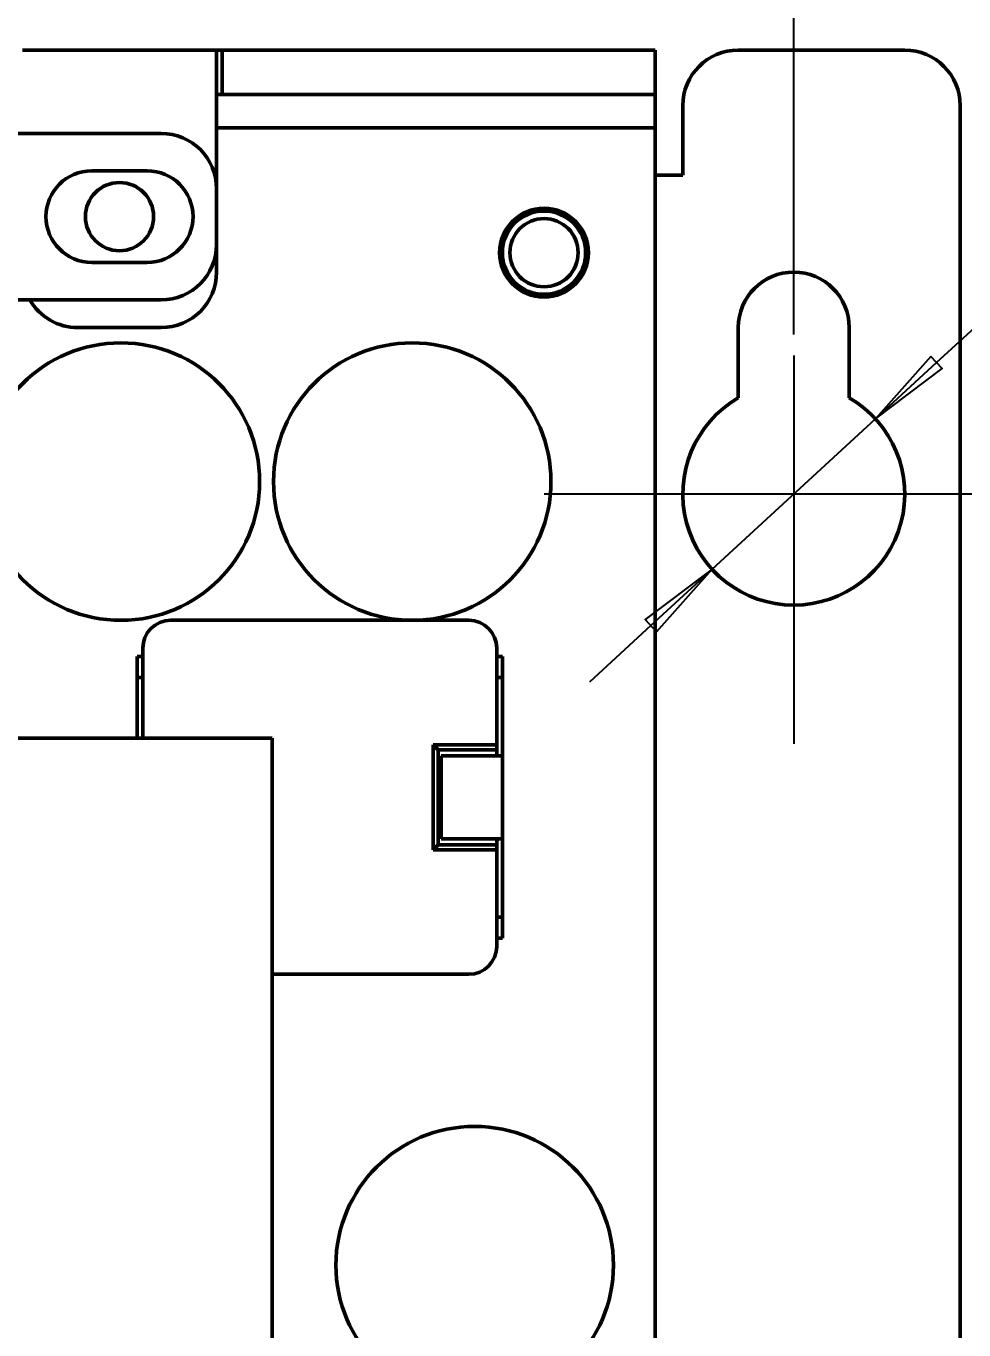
# Model space of a CAD drawing. Header units: millimetres. Extents: x 3118 to 4801, y 919 to 1849.
# Drawn here: x 3505.79 to 3539.59, y 1596.2 to 1643.19 of the extents above; entities that cross this region are included whole.
import ezdxf

# ---------------------------------------------------------------- set-up
doc = ezdxf.new("R2010")
doc.units = ezdxf.units.MM
doc.header["$LTSCALE"] = 1.8
for name, color, linetype, lineweight in [('외형선(ISO)', 7, 'Continuous', 50), ('중심 표식(ISO)', 7, 'Continuous', 25), ('치수(ISO)', 7, 'Continuous', 25)]:
    doc.layers.add(name, color=color, linetype=linetype, lineweight=lineweight)
doc.styles.add('레이블 문자 (JIS)', font='')
doc.styles.get('레이블 문자 (JIS)').set_extended_font_data('Gulim')
doc.dimstyles.new('복사 대상기본값 (JIS)', dxfattribs={"dimscale": 1.5, "dimtxt": 3, "dimasz": 2, "dimexe": 1, "dimexo": 0.5, "dimgap": 0.8, "dimtad": 1, "dimdsep": 46, "dimtxsty": '레이블 문자 (JIS)', "dimblk": 'Filled-1', "dimcen": 0.09, "dimdle": 10, "dimclrd": 256, "dimclre": 256, "dimclrt": 256, "dimazin": 2, "dimtfac": 0.666667, "dimtmove": 0, "dimatfit": 3, "dimldrblk": 'OPEN', "dimfxl": 1, "dimtolj": 1, "dimtzin": 0, "dimlwd": -1, "dimlwe": -1, "dimarcsym": 0})

# ---------------------------------------------------------------- blocks, each defined once
blk = doc.blocks.new('Filled-1')
at = {"color": 0}
for p, q in [((0, 0), (-1, 0.1)), ((-1, 0.1), (-1, -0.1)), ((-1, 0), (0, 0)), ((-1, -0.1), (0, 0))]:
    blk.add_line(p, q, dxfattribs=at)
at = {"color": 0, "flags": 128}
blk.add_lwpolyline([(-1, -0.1), (0, 0), (-1, 0.1), (-1, -0.1)], dxfattribs=at)
at = {"color": 0}
blk.add_solid([(-1, -0.1), (0, 0), (-1, 0.1), (-1, -0.1)], dxfattribs=at)
blk = doc.blocks.new('*D656')
at = {"layer": 'Defpoints', "color": 0}
for p in [(3533.46, 1664.327), (3308.46, 1639.327), (3533.46, 1631.327)]:
    blk.add_point(p, dxfattribs=at)
at = {"layer": '치수(ISO)'}
for p, q in [((3308.46, 1640.077), (3308.46, 1665.827)), ((3533.46, 1632.077), (3533.46, 1665.827)), ((3311.46, 1664.327), (3530.46, 1664.327))]:
    blk.add_line(p, q, dxfattribs=at)
at = {"layer": '치수(ISO)', "linetype": 'ByBlock', "xscale": 3, "yscale": 3, "zscale": 3, "rotation": 180}
blk.add_blockref('Filled-1', (3308.46, 1664.327), dxfattribs=at)
at = {"layer": '치수(ISO)', "linetype": 'ByBlock', "xscale": 3, "yscale": 3, "zscale": 3}
blk.add_blockref('Filled-1', (3533.46, 1664.327), dxfattribs=at)
at = {"layer": '치수(ISO)', "insert": (3420.98, 1682.707), "char_height": 15, "attachment_point": 2, "style": '레이블 문자 (JIS)'}
blk.add_mtext('\\A1;225', dxfattribs=at)
blk = doc.blocks.new('_Open')
at = {"color": 0, "linetype": 'ByBlock', "lineweight": -2}
for p, q in [((-1, 0.167), (0, 0)), ((-1, -0.167), (0, 0)), ((0, 0), (-1, 0))]:
    blk.add_line(p, q, dxfattribs=at)
blk = doc.blocks.new('*D659')
at = {"layer": 'Defpoints', "color": 0}
for p in [(3536.402, 1629.036), (3530.517, 1623.618)]:
    blk.add_point(p, dxfattribs=at)
at = {"layer": '치수(ISO)'}
for p, q in [((3538.609, 1631.068), (3577.22, 1666.614)), ((3580.22, 1666.614), (3577.22, 1666.614)), ((3530.517, 1623.618), (3536.402, 1629.036)), ((3528.31, 1621.586), (3526.102, 1619.554))]:
    blk.add_line(p, q, dxfattribs=at)
at = {"layer": '치수(ISO)', "linetype": 'ByBlock', "xscale": 3, "yscale": 3, "zscale": 3}
for p, rotation in [((3536.402, 1629.036), 222.6327166850378), ((3530.517, 1623.618), 42.63271668503781)]:
    blk.add_blockref('Filled-1', p, dxfattribs=dict(at, rotation=rotation))
at = {"layer": '치수(ISO)', "insert": (3608.678, 1674.313), "char_height": 15, "attachment_point": 2, "style": '레이블 문자 (JIS)'}
blk.add_mtext('\\A1;\\fGulim|b0|i0;4-∅8', dxfattribs=at)

msp = doc.modelspace()

# ---------------------------------------------------------------- linework, layer by layer
at = {"layer": '외형선(ISO)'}
for p, q in [((3512.66, 1642.327), (3505.66, 1642.327)), ((3512.66, 1642.327), (3512.66, 1640.727)), ((3512.66, 1642.327), (3512.86, 1642.327)), ((3525.46, 1642.327), (3512.86, 1642.327)), ((3512.86, 1642.327), (3512.86, 1640.727)), ((3525.46, 1642.327), (3528.46, 1642.327)), ((3528.46, 1640.727), (3528.46, 1642.327)), ((3531.46, 1642.327), (3537.46, 1642.327)), ((3512.66, 1637.327), (3512.66, 1640.727)), ((3512.86, 1640.727), (3512.66, 1640.727)), ((3525.46, 1640.727), (3512.86, 1640.727)), ((3528.46, 1640.727), (3525.46, 1640.727)), ((3528.46, 1639.527), (3528.46, 1640.727)), ((3529.46, 1637.827), (3529.46, 1640.327)), ((3539.46, 1640.327), (3539.46, 1550.727)), ((3501.66, 1639.327), (3510.66, 1639.327)), ((3528.46, 1639.527), (3512.66, 1639.527)), ((3528.46, 1586.527), (3528.46, 1639.527)), ((3508.16, 1637.977), (3510.16, 1637.977)), ((3528.46, 1637.827), (3529.46, 1637.827)), ((3512.66, 1635.327), (3512.66, 1637.327)), ((3512.66, 1634.327), (3512.66, 1635.327)), ((3510.16, 1634.677), (3508.16, 1634.677)), ((3502.64, 1633.327), (3510.66, 1633.327)), ((3507.66, 1632.327), (3510.66, 1632.327)), ((3531.46, 1629.791), (3531.46, 1632.327)), ((3535.46, 1632.327), (3535.46, 1629.791)), ((3511.006, 1621.777), (3521.75, 1621.777)), ((3510, 1617.527), (3510, 1620.771)), ((3522.756, 1620.771), (3522.756, 1617.292)), ((3510, 1620.479), (3509.797, 1620.479)), ((3509.797, 1619.717), (3509.797, 1620.479)), ((3522.756, 1620.479), (3522.96, 1620.479)), ((3522.96, 1619.717), (3522.96, 1620.479)), ((3509.797, 1617.66), (3509.797, 1619.717)), ((3510, 1619.717), (3509.797, 1619.717)), ((3522.756, 1619.717), (3522.96, 1619.717)), ((3522.96, 1617.66), (3522.96, 1619.717)), ((3514.66, 1617.527), (3501.66, 1617.527)), ((3509.797, 1617.66), (3509.797, 1617.527)), ((3514.66, 1617.527), (3514.66, 1593.527)), ((3522.96, 1616.898), (3522.96, 1617.66)), ((3520.47, 1613.507), (3520.47, 1617.292)), ((3520.47, 1617.292), (3522.756, 1617.292)), ((3520.47, 1617.292), (3520.648, 1617.114)), ((3522.756, 1617.114), (3520.648, 1617.114)), ((3520.648, 1617.114), (3520.648, 1613.685)), ((3522.756, 1617.292), (3522.756, 1617.114)), ((3522.756, 1617.114), (3522.756, 1616.898)), ((3520.75, 1616.898), (3522.744, 1616.898)), ((3520.75, 1613.901), (3520.75, 1616.898)), ((3522.96, 1616.898), (3522.744, 1616.898)), ((3522.96, 1613.901), (3522.96, 1616.898)), ((3522.744, 1613.901), (3520.75, 1613.901)), ((3522.744, 1613.901), (3522.96, 1613.901)), ((3522.756, 1613.901), (3522.756, 1613.685)), ((3522.96, 1613.139), (3522.96, 1613.901)), ((3520.47, 1613.507), (3520.648, 1613.685)), ((3522.756, 1613.507), (3520.47, 1613.507)), ((3520.648, 1613.685), (3522.756, 1613.685)), ((3522.756, 1613.685), (3522.756, 1613.507)), ((3522.756, 1613.507), (3522.756, 1610.027)), ((3522.96, 1611.081), (3522.96, 1613.139)), ((3522.756, 1611.081), (3522.96, 1611.081)), ((3522.96, 1611.081), (3522.96, 1610.319)), ((3522.756, 1610.319), (3522.96, 1610.319)), ((3521.75, 1609.021), (3514.66, 1609.021))]:
    msp.add_line(p, q, dxfattribs=at)
for centre, radius in [((3509.16, 1636.327), 1.229), ((3524.46, 1635.027), 1.6), ((3524.46, 1635.027), 1.5), ((3524.46, 1635.027), 1.23), ((3509.21, 1626.777), 5), ((3519.71, 1626.777), 5), ((3521.96, 1598.537), 5)]:
    msp.add_circle(centre, radius, dxfattribs=at)
for centre, radius, start, end in [((3531.46, 1640.327), 2, 90, 180), ((3537.46, 1640.327), 2, 0, 90), ((3510.66, 1637.327), 2, 0, 90), ((3508.16, 1636.327), 1.65, 90, 270), ((3510.16, 1636.327), 1.65, 270, 90), ((3510.66, 1635.327), 2, 270, 0), ((3510.66, 1634.327), 2, 270, 0), ((3533.46, 1632.327), 2, 0, 180), ((3507.66, 1634.327), 2, 210, 270), ((3533.46, 1626.327), 4, 120, 60), ((3511.006, 1620.771), 1.006, 90, 180), ((3521.75, 1620.771), 1.006, 0, 90), ((3521.75, 1610.027), 1.006, 270, 0)]:
    msp.add_arc(centre, radius, start, end, dxfattribs=at)
at = {"layer": '중심 표식(ISO)'}
for p, q in [((3533.46, 1631.327), (3533.46, 1617.327)), ((3542.46, 1626.327), (3524.46, 1626.327))]:
    msp.add_line(p, q, dxfattribs=at)

# ---------------------------------------------------------------- dimensions: what is measured, and where the dimension line sits
at = {"layer": '치수(ISO)'}
dim = msp.add_linear_dim(base=(3533.46, 1664.327), p1=(3308.46, 1639.327), p2=(3533.46, 1631.327), angle=180, dimstyle='복사 대상기본값 (JIS)', override={"dimtxt": 10, "dimgap": 2, "dimtxsty": '레이블 문자 (JIS)', "dimtofl": 0, "dimatfit": 1, "dimldrblk": 'Open'}, dxfattribs=at)
dim.commit()
dim.dimension.update_dxf_attribs({"geometry": '*D656', "text_midpoint": (3420.98, 1664.327), "dimtype": 160})
dim = msp.add_diameter_dim_2p(p1=(3530.517, 1623.618), p2=(3536.402, 1629.036), text='\\fGulim|b0|i0;4-<>', dimstyle='복사 대상기본값 (JIS)', override={"dimtxt": 10, "dimtad": 0, "dimtih": 1, "dimtoh": 1, "dimlfac": 1, "dimtxsty": '레이블 문자 (JIS)', "dimatfit": 2, "dimldrblk": 'Open'}, dxfattribs=at)
dim.commit()
dim.dimension.update_dxf_attribs({"geometry": '*D659', "text_midpoint": (3608.678, 1666.614), "dimtype": 163})

doc.saveas('drawing.dxf')
